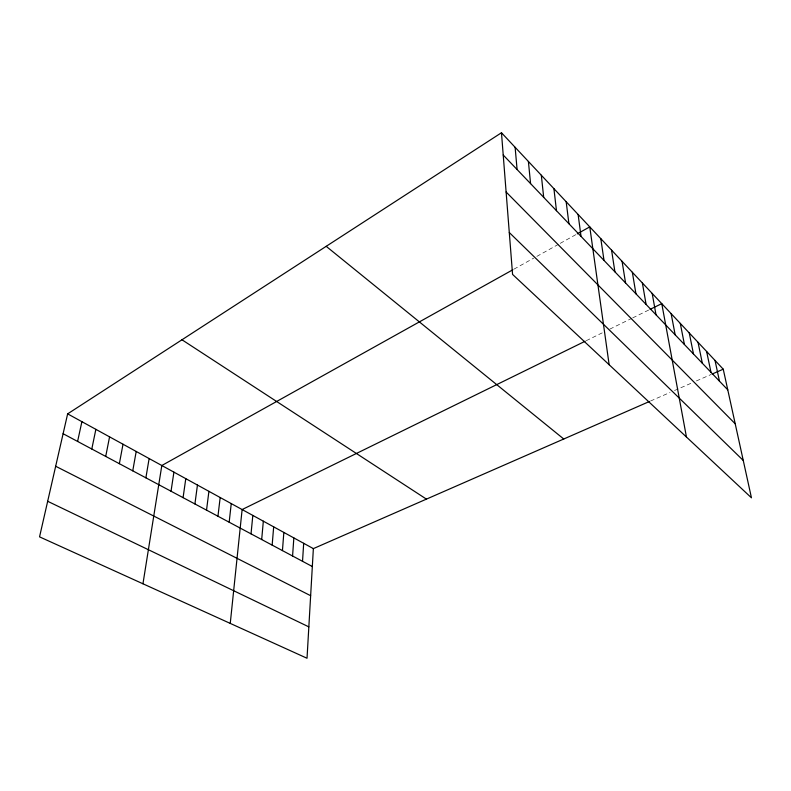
<?xml version="1.0" encoding="UTF-8"?>
<svg xmlns="http://www.w3.org/2000/svg" width="791" height="791" viewBox="0 0 791 791"><rect width="100%" height="100%" fill="white"/><g stroke="black" fill="none" stroke-linecap="round" stroke-linejoin="round"><path stroke-width="0.59" stroke-dasharray="3.96 2.97" d="M513.962 269.158L533.698 258.143M536.842 256.393L559.138 243.954M560.216 243.351L576.224 234.433M586.23 340.694L603.434 332.26M609.821 329.125L631.574 318.447M632.681 317.903L650.083 309.36M650.528 401.017L670.066 392.465M674.476 390.536L692.105 382.814M696.357 380.955L711.327 374.4"/><path stroke-width="1.19" d="M649.46 401.482L313.365 548.618L307.027 658.25L39.55 536.852L67.64 413.861L501.474 132.75L723.241 369.189L751.45 497.806L512.568 274.408L501.474 132.75M302.528 561.303L303.685 543.308M292.571 556.004L293.847 537.92M282.446 550.605L283.84 532.432M272.153 545.118L273.676 526.855M261.683 539.541L263.334 521.18M251.024 533.866L252.823 515.416M230.25 623.407L242.125 509.552L585.122 341.247M229.172 522.218L231.249 503.59M217.95 516.236L220.175 497.519M206.53 510.155L208.913 491.34M194.912 503.956L197.453 485.051M183.077 497.658L185.786 478.654M171.034 491.231L173.911 472.148M142.953 583.788L161.819 465.513L512.884 269.751M145.88 477.833L149.133 458.553M132.75 470.833L136.2 451.463M119.362 463.704L123.01 444.235M105.717 456.427L109.573 436.859M91.796 449.011L95.869 429.345M77.597 441.437L81.898 421.682M577.262 233.849L589.77 226.879L609.149 364.73M650.083 309.36L661.76 303.635L686.45 437.018M712.414 373.925L723.241 369.189M47.668 501.286L308.836 626.868M55.677 466.255L310.645 595.702M63.102 433.715L312.326 566.524M67.64 413.861L313.365 548.618M181.979 339.774L426.418 499.121M326.199 246.327L563.765 439.005M509.285 232.524L743.263 460.461M506.111 192.005L735.215 423.798M503.214 155.016L727.769 389.844M715.015 360.419L719.474 381.173M706.61 351.451L710.99 372.304M698.028 342.305L702.329 363.247M689.258 332.952L693.48 353.982M680.29 323.4L684.423 344.52M671.124 313.622L675.168 334.84M652.18 293.421L656.016 314.808M642.371 282.97L646.099 304.436M632.345 272.272L635.954 293.827M622.072 261.327L625.562 282.96M611.562 250.114L614.914 271.827M600.794 238.635L604.017 260.427M578.112 214.46L581.029 236.39M566.168 201.725L568.917 223.724M553.908 188.644L556.478 210.713M541.321 175.226L543.694 197.355M528.398 161.443L530.573 183.621M515.119 147.294L517.087 169.521"/></g></svg>
